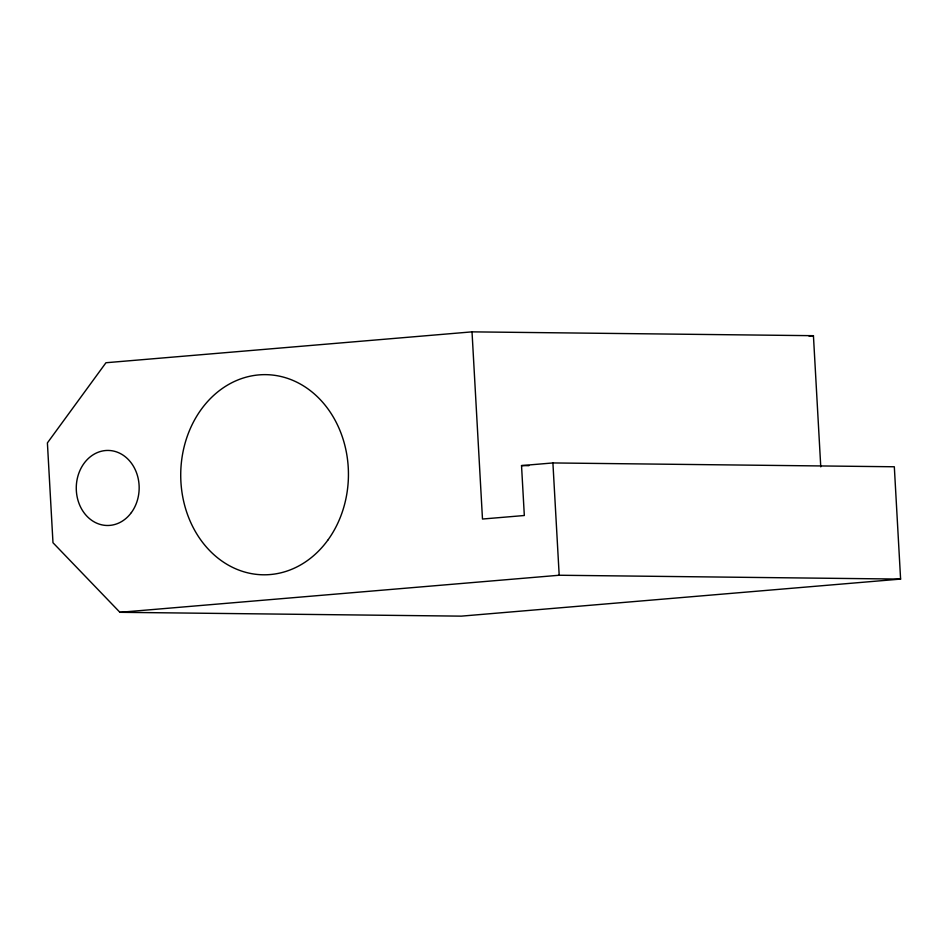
<?xml version="1.0" encoding="UTF-8"?>
<svg xmlns="http://www.w3.org/2000/svg" width="948" height="948" viewBox="0 0 948 948"><rect width="100%" height="100%" fill="white"/><g stroke="black" fill="none" stroke-linecap="round" stroke-linejoin="round"><path stroke-width="1.42" d="M472.021 331.859L105.963 362.74L47.4 442.906L52.981 542.73L119.922 612.313L461.332 616.141L900.6 579.086L894.32 466.772L552.909 462.944L521.53 465.587L524.327 515.511L482.485 519.03L472.021 331.859L813.431 335.687L820.767 466.854M809.023 336.066L813.431 335.687M119.922 612.313L559.19 575.246L900.6 579.086M521.53 465.587L528.925 465.669M552.909 462.944L559.19 575.246M327.7 540.324A100.073 83.851 -89.4 0 0 280.857 376.474A100.073 83.851 -89.4 0 0 185.216 507.393A100.073 83.851 -89.4 0 0 327.7 540.324M131.381 512.572A37.529 31.45 -89.4 0 0 113.807 451.118A37.529 31.45 -89.4 0 0 77.949 500.212A37.529 31.45 -89.4 0 0 131.381 512.572"/></g></svg>
